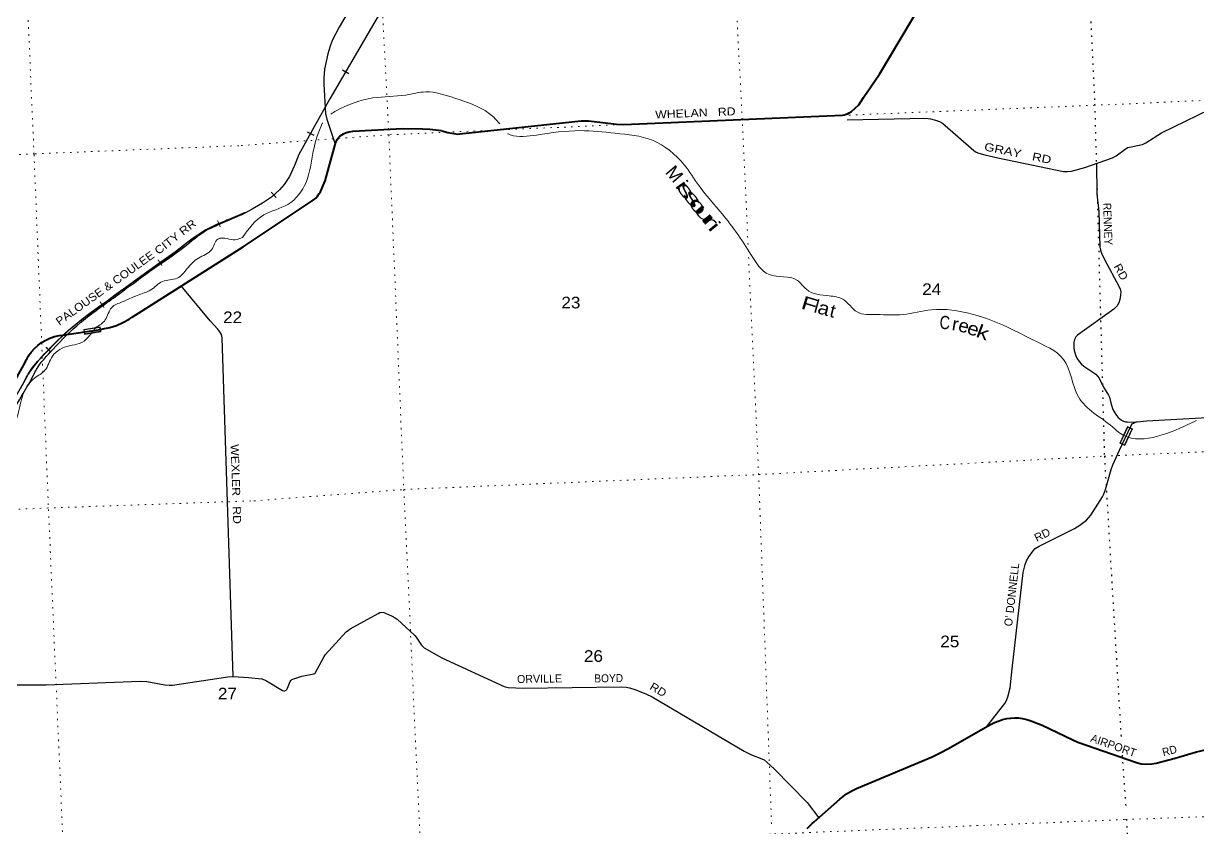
# Model space of a CAD drawing. Header units: feet. Extents: x 751810 to 1010326, y -353855 to -161247.
# Drawn here: x 971184 to 988847, y -253811 to -241724 of the extents above; entities that cross this region are included whole.
import ezdxf
from ezdxf.enums import TextEntityAlignment as Align

# ---------------------------------------------------------------- set-up
doc = ezdxf.new("R2010")
doc.units = ezdxf.units.FT
doc.header["$LTSCALE"] = 70
doc.linetypes.add('DOTTED', pattern=[1.5, 0.3, -1.2])
for name, color, linetype, lineweight in [('26', 7, 'Continuous', 40), ('29', 7, 'Continuous', 25), ('31', 7, 'Continuous', 13), ('34', 7, 'Continuous', 25), ('39', 7, 'Continuous', 13), ('6', 7, 'DOTTED', 25), ('61', 7, 'Continuous', 13), ('7', 7, 'DOTTED', 13)]:
    doc.layers.add(name, color=color, linetype=linetype, lineweight=lineweight)
for name, color, linetype in [('27', 7, 'Continuous'), ('30', 7, 'Continuous'), ('41', 7, 'Continuous')]:
    doc.layers.add(name, color=color, linetype=linetype)

msp = doc.modelspace()

# ---------------------------------------------------------------- linework, layer by layer
at = {"layer": '26'}
msp.add_line((972340.95, -246321.75), (972380.25, -246315.72), dxfattribs=at)
for points in [[(983753.49, -242946.71), (983820.44, -242836.15), (984064.88, -242486.38), (984700.97, -241418.33), (984740.63, -241328.14), (984761.76, -241253.24), (984786.47, -241119.4), (985045.37, -239929.86), (985111.56, -239664.13), (985142.76, -239581.67), (985181.83, -239501.29), (985251.53, -239380), (985355.51, -239214.55), (985415.22, -239133.09), (985486.68, -239054.66), (985586.38, -238953.9), (985675.73, -238872.41), (985912.37, -238692.12), (986078.93, -238581.35), (986268.4, -238472.71), (986478.41, -238373.69), (986600.56, -238322.83), (989322.01, -237478.1)], [(977473.51, -243334.28), (977480.24, -243336.65), (977569.58, -243361.25), (977659.68, -243379.72), (977713.95, -243385.15), (977746.92, -243384.71), (979573.92, -243188.01), (979685.65, -243185.51), (979939.73, -243215.85), (980107.98, -243235.8), (980215.76, -243241.48), (983504.47, -243102.93), (983534.28, -243098.41), (983563.05, -243089.17), (983580.49, -243081.97), (983606.15, -243069.14), (983642.07, -243046.04), (983753.49, -242946.71)], [(974488.68, -245083.04), (975543.87, -244377.8), (975581.87, -244348.73), (975608.47, -244318.87), (975634.52, -244281.94), (975652.58, -244253.65), (975721.86, -244088.46), (975884.95, -243509.75), (975908.06, -243460.82), (975928.68, -243433.66), (975948.22, -243414.11), (975997.07, -243381.53), (976027.46, -243367.41), (976078.48, -243350.03), (976136.94, -243340.89), (976885.14, -243301.51), (977187.3, -243304.96), (977297.14, -243313.32), (977473.51, -243334.28)], [(972380.25, -246315.71), (972483.43, -246294.23), (972583.79, -246262.09), (972680.25, -246219.62), (972771.74, -246167.31), (972816.75, -246136.6), (974488.68, -245083.04)], [(970828.49, -247498.06), (971212.02, -246808.47), (971226.54, -246782.35), (971239.94, -246758.47), (971260.59, -246721.66), (971301.52, -246663.82), (971348.29, -246610.57), (971400.36, -246562.51), (971457.16, -246520.15), (971518.09, -246483.96), (971582.47, -246454.34), (971649.58, -246431.6), (971718.71, -246416.01), (971770.61, -246409.19), (972340.95, -246321.75)], [(983080.22, -253727.57), (983467.88, -253383.28), (983567.74, -253307.25), (983657.4, -253253.25), (983715.36, -253224.7), (984853.39, -252747.06), (984984.3, -252684.88), (985088.92, -252631.05), (985732.61, -252262.81), (985794.07, -252233.05), (985861.37, -252206.98), (985915.64, -252189.6), (985977.04, -252174.7), (986037.21, -252165.71), (986093.66, -252163.54), (986153.36, -252162.45), (986216.32, -252171.14), (986277.11, -252186.35), (986356.35, -252213.5), (986510.45, -252272.83), (986971.29, -252493.98), (987045.63, -252527.4), (987928.08, -252836.58), (987997.6, -252854.32), (988069.24, -252858.67), (988160.42, -252854.32), (988227.65, -252843.36), (988508.63, -252768.19), (988831.28, -252675.63), (988961.51, -252645.78)], [(982976, -253828.58), (983008.69, -253789.13), (983032.81, -253766.31), (983050.28, -253751.4), (983080.22, -253727.57)]]:
    msp.add_lwpolyline(points, dxfattribs=at)
at = {"layer": '29'}
for points in [[(976456.58, -240880.24), (975931.92, -241780.47), (975828.83, -241978.2), (975791.25, -242077.6), (975764.83, -242178.86), (975713.39, -242410.69), (975702.66, -242542.32), (975702.31, -242636.84), (975729.51, -243076.89), (975746.65, -243162.38), (975871.3, -243538.66)], [(983575.33, -243170.28), (984755.1, -243149.41), (984827.59, -243157.47), (984905.43, -243176.27), (984964.51, -243197.76), (985008.35, -243221.13), (985483.37, -243632.09), (985517.53, -243657.11), (985555.12, -243673.23), (985648.37, -243698.96), (985842.6, -243744.34), (986830.3, -243947.23), (986891.16, -243949.55), (986953.79, -243944.54), (987151.49, -243889.18), (987568.56, -243743.07), (987623.95, -243714.27), (987756.48, -243611.44), (987799.59, -243589.35), (988018.28, -243540.97), (988070.58, -243517.42), (988304.37, -243368.66), (989211.7, -242927.96)], [(987329.85, -243826.7), (987333.13, -244283.51), (987361.54, -244552.03), (987380.1, -245084.79), (987388.27, -245132.43), (987404.38, -245178.1), (987445.52, -245273.07), (987665.5, -245673.68), (987683.59, -245715.37), (987691.63, -245755.67), (987690.79, -245809.44), (987680.89, -245873.87), (987663.45, -245924.9), (987637.94, -245967.89), (987590.62, -246019.47), (987040.6, -246407.11), (987015.23, -246436.75), (986998.99, -246472.92), (986985.57, -246521.27), (986984.23, -246596.49), (986991.05, -246641.25), (987015.1, -246720.06), (987031.21, -246754.99), (987067.45, -246807.37), (987101.11, -246843.57), (987134.57, -246873.18), (987317.13, -246996.75), (987342.66, -247023.69), (987365.46, -247057.19), (987431.39, -247192.76), (987510.1, -247309.94), (987525.19, -247343.28), (987549.56, -247449.07), (987574.86, -247525.96), (987601.71, -247577), (987629.9, -247618.64), (987655.4, -247646.84), (987703.73, -247687.14), (987735.94, -247703.25), (987764.1, -247711.06), (987792.32, -247714), (987910.44, -247718.01)], [(974336.75, -251541.94), (974172.29, -246451.99), (974160.88, -246400.16), (974138.43, -246358.32), (974108, -246317.99), (973993.56, -246193.93), (973558.11, -245669.44)], [(985675.67, -252290.38), (985948.62, -251945.2), (985974.79, -251901.92), (985993.58, -251848.19), (986027.92, -251713.98), (986056.93, -251426.7), (986223.62, -249979.2), (986254, -249857.65), (986275.48, -249801.24), (986310.61, -249739.58), (986374.81, -249650.8), (986407.03, -249618.57), (986464.84, -249579.4), (986695.06, -249466.05), (986997.65, -249317.7), (987078.29, -249265.07), (987174.84, -249188.76), (987242.91, -249114.48), (987419.14, -248842.23), (987432.56, -248809.99), (987462.57, -248727.76), (987549.24, -248427.74), (987572.17, -248361.39), (987674.32, -248136.01), (987850.5, -247765.39), (987866.14, -247744.88), (987883.59, -247730.11), (987910.44, -247718.01), (987923.18, -247714.42), (987939.96, -247711.31), (988084.51, -247698.18), (990623.55, -247558.54)], [(974765.62, -251573.67), (974837.97, -251606.57), (975079.66, -251751.39), (975098.64, -251756.2), (975106.03, -251756.86), (975114.75, -251754.85), (975134.88, -251745.45), (975147.24, -251736.18), (975157.7, -251718.59), (975197.97, -251613.82), (975205.36, -251602.4), (975213.87, -251592.14), (975223.48, -251586.29), (975236.9, -251580.25), (975370.2, -251538.6), (975551, -251503.01), (975566.44, -251496.3), (975572.88, -251490.96), (975705.6, -251241.16), (975723.49, -251215.58), (976040.12, -250869.26), (976072.49, -250842.19), (976099.34, -250823.38), (976518.14, -250592.36), (976544.98, -250580.27), (976575.86, -250574.9), (976605.39, -250577.58), (976630.9, -250586.99), (976731.57, -250632.65), (976777.93, -250659.93), (976806.74, -250681.01), (977069.83, -250924.11), (977091.8, -250947.46), (977174.53, -251069.17), (977190.64, -251089.32), (977214.32, -251108.92), (977478.88, -251261.8), (978417.52, -251689.7), (978474.46, -251705.06), (978699.56, -251718.81), (980178.45, -251696.69), (980252.32, -251701.99), (980302.13, -251713.88), (980381.2, -251734.23), (980546.43, -251799.84), (980641.31, -251844.43), (982024.3, -252662.43), (982136.79, -252719.64), (982291.47, -252778.94), (982329.03, -252796.45), (982374.66, -252834.05), (982479.65, -252927.3), (982974.49, -253436.01), (983148.88, -253666.59)], [(970444.47, -251664.41), (971527.46, -251667.59), (972941.45, -251611.55), (973037.85, -251618.25), (973311.9, -251667.36), (973375.63, -251673.33), (973426.64, -251671.01), (974255.94, -251543.8), (974338.78, -251542.05), (974569.8, -251554.19), (974765.78, -251577.47)]]:
    msp.add_lwpolyline(points, dxfattribs=at)
at = {"layer": '31'}
for p, q in [((987677.84, -248032.96), (987794.34, -247783.87)), ((987794.34, -247783.87), (987869.06, -247818.81))]:
    msp.add_line(p, q, dxfattribs=at)
msp.add_lwpolyline([(987688.47, -248029.1), (987798.19, -247794.5), (987858.42, -247822.66), (987748.72, -248057.27)], close=True, dxfattribs=at)
msp.add_lwpolyline([(987869.06, -247818.81), (987752.58, -248067.91), (987677.84, -248032.96)], dxfattribs=at)
at = {"layer": '34'}
for p, q in [((975983.86, -242417.88), (976079.4, -242473.62)), ((975453.81, -243351.49), (975550.77, -243404.74)), ((974912.33, -244258.82), (974986.22, -244341.12))]:
    msp.add_line(p, q, dxfattribs=at)
for points in [[(977045.92, -240708.48), (976420.02, -241783.85), (975792.92, -242858.66), (975557.88, -243275.43), (975327.64, -243694.67), (975259.04, -243859.31), (975187.45, -244024.44), (975105.57, -244144.43), (975034.1, -244226.37), (974913.23, -244334.89), (974779.01, -244424.45), (974623.56, -244512.8), (974468.16, -244601.13)], [(974466.02, -244601.11), (974259.35, -244686.94), (974098.66, -244742.39), (974059.91, -244761.78), (973928.58, -244824.24), (973809.68, -244899.49), (973637.91, -245026.65), (973469.26, -245157.51), (973236.61, -245322.94), (973004.27, -245488.79), (972837.21, -245609.84), (972670.49, -245731.83), (972663.57, -245732.38), (972554.33, -245815.07), (972444.11, -245896.93), (972314.14, -245990.27), (972184.19, -246083.61), (972056.24, -246179.63), (971939.44, -246272.27), (971925.91, -246283.05), (971916.97, -246290.38), (971704.28, -246486.09), (971501.5, -246692.99), (971400.72, -246800.85), (971307.86, -246914.7), (971254.49, -246996.64), (971232.37, -247037.73), (971210.56, -247078.97), (971133.31, -247217.45)]]:
    msp.add_lwpolyline(points, dxfattribs=at)
for points in [[(972670.13, -245730.84), (973003.69, -245487.96), (973468.67, -245156.69), (973809.15, -244898.63), (974120.35, -244746.73), (974398.59, -244627.78)], [(972795.47, -245661.99), (973129.04, -245419.12), (973594.02, -245087.87), (973934.51, -244829.82), (974245.71, -244677.92), (974523.95, -244558.98)], [(972054.48, -246207.92), (972308.93, -246013.92), (972568.87, -245827.25), (972788.54, -245662.54)], [(971929.14, -246276.81), (972183.59, -246082.8), (972443.53, -245896.11), (972663.2, -245731.4)], [(969582.98, -248912.5), (969886.98, -248704.34), (970329.98, -248367.59), (970643.02, -248010.69), (970935.92, -247661.13), (971179.4, -247285.92), (971335.02, -247009.55), (971378.97, -246927.19), (971626.11, -246623.38), (972041.66, -246220.73), (972059.68, -246206.16)], [(969457.65, -248981.55), (969761.65, -248773.37), (970204.64, -248436.6), (970517.68, -248079.69), (970810.58, -247730.1), (971054.07, -247354.87), (971209.69, -247078.49), (971253.63, -246996.12), (971500.78, -246692.29), (971916.32, -246289.62), (971934.34, -246275.05)]]:
    msp.add_spline(points, degree=3, dxfattribs=at)
at = {"layer": '39'}
for points in [[(975807.26, -243085.34), (975890.04, -243036.72), (976441.52, -242843.72), (976937.23, -242798.71), (977236.18, -242751.47), (977671.76, -242846.62), (978258.09, -243131.87), (978348.96, -243233)], [(974479.93, -244939.34), (974798.23, -244602.01), (975162.54, -244442.59), (975435.14, -244112.29), (975543.25, -243645.02), (975679.49, -243224.75), (975683.76, -243215.87)], [(978465.03, -243380.5), (978508.44, -243397.65), (978901.87, -243400.12), (979559.24, -243334.92), (980084.65, -243373.13), (980647.17, -243480.08), (981122.69, -243847.51), (981347.11, -244162.99), (981698.84, -244591.09), (982128.53, -245196.79), (982400.49, -245497.79), (982827.71, -245585.29), (982961.99, -245719.74), (983307.46, -245819.41), (983510.32, -245869.75), (983727.32, -246060.56), (984020.02, -246100.35), (984417.27, -246098.6), (984843.68, -246028.83), (985454.5, -246093.02), (986058.49, -246322.93), (986368.37, -246480.85), (986830.63, -246774.33), (987055.72, -247335.83), (987572, -247792.7), (987687.46, -247887.67), (988703.34, -247753.45), (988831.16, -247693.81)], [(974479.93, -244939.34), (974369.84, -244974.92), (974248.46, -244958.21), (974109.97, -244964.42), (974012.31, -245125.95), (973816.49, -245249.58), (973648.32, -245408.23), (973495.6, -245552.09), (973274.53, -245602.3), (973100.96, -245728.96), (972895.32, -245810.72), (972670.28, -245909.46), (972510.97, -245993.17), (972414.34, -246178.83), (972271.04, -246293.58)], [(972271.04, -246293.58), (972023.43, -246536.87), (971875.93, -246567.66), (971619.27, -246726.25), (971505.61, -246936.86), (971351.77, -247054.57), (971190.19, -247273.37), (971109.99, -247561.05), (971031.74, -247800.28), (970858.09, -248065.96), (970602.2, -248383.69), (970335.3, -248585.05), (970057.42, -248764.74), (969698.28, -248972.26), (969410.43, -249200.75), (969183.82, -249450.67), (968856.68, -249560.04), (968462.47, -249746.97), (968233.68, -249907.94), (967756.95, -249990.17), (967547.83, -250055.96), (967245.84, -250123.91), (966955.97, -250211.47), (966632.33, -250308.59), (966308.95, -250411.75), (965909.75, -250482.04), (965629.9, -250615.48), (965335.9, -250747.55), (965153.17, -250894.76), (965051.46, -251102.82), (964753.65, -251474.8), (964675.2, -251615.33), (964407.07, -251834.88), (964303.24, -251946.32), (964129.93, -252079.01), (964014.29, -252243.36), (963968.38, -252533.53), (963952.04, -252715.59), (964012.6, -252861.97), (963970.27, -252966.08)]]:
    msp.add_spline(points, degree=3, dxfattribs=at)
at = {"layer": '6'}
msp.add_line((987712.98, -252725.36), (987770.94, -253525.26), dxfattribs=at)
for points in [[(985783.33, -207796.79), (985966.73, -211081.75), (986176.96, -216377.44), (986404.78, -221662.17), (986595.43, -226968.94), (986797.56, -232263.02), (987050.49, -237709.85), (987299.88, -242937.03), (987445.69, -248227.89), (987699.46, -252497.87)], [(988432.66, -299296.5), (988421.9, -296894.5), (988312.4, -291618.54), (988260.85, -286255.04), (988210.74, -280918.91), (988144.59, -275601.65), (988085.08, -270262.3), (988042.78, -265016.71), (987981.41, -259056.34), (987785.58, -253689.87), (987785.69, -253690.92)]]:
    msp.add_lwpolyline(points, dxfattribs=at)
at = {"layer": '61'}
for p, q in [((972089.51, -246322.95), (972336.48, -246284.1)), ((972336.48, -246284.1), (972348.13, -246358.19))]:
    msp.add_line(p, q, dxfattribs=at)
msp.add_lwpolyline([(972348.13, -246358.19), (972101.17, -246397.04), (972089.51, -246322.95)], dxfattribs=at)
msp.add_lwpolyline([(972098.65, -246329.61), (972329.81, -246293.24), (972338.98, -246351.52), (972107.83, -246387.89)], close=True, dxfattribs=at)
at = {"layer": '7'}
for points in [[(975163.79, -208253.44), (975314.72, -211488.35), (975527.65, -216753.66), (975748.42, -222060.93), (975964.41, -227396.67), (976157.68, -232763.8), (976410.06, -238055.23), (976680.36, -243398.47), (976906.19, -248729.69), (977151.4, -253981.9)], [(969815.34, -208481.52), (969946.92, -211683.94), (970180.49, -217044.46), (970393.44, -222354.87), (970591.48, -227679.94), (970859.72, -233035.38), (971114.6, -238424.13), (971342.32, -243694.87), (971560.17, -249029.08), (971785.92, -254210.74)], [(982438.43, -253755.18), (982244.46, -248508.63), (981998.27, -243170.37), (981721.09, -237904.25), (981478.28, -232551.7), (981250.29, -227205.1), (981041.17, -221900.64), (980925.59, -218781.87)], [(996120.43, -242578.03), (992664.28, -242716.68), (987296.58, -242953.33), (981963.96, -243166.04), (976680.28, -243396.46), (974423.73, -243560.82)], [(974423.73, -243560.82), (971351.48, -243683.42), (966023.47, -243938.67), (960691.66, -244142.25), (955319.4, -244326.17), (949995.39, -244533.35), (944745.83, -244764.78), (943006.45, -244821.57)], [(974651.56, -248900.57), (976906.19, -248729.69), (982244.29, -248504.61), (987445.69, -248227.89), (992863.62, -247992.76), (996334.49, -247802.99)], [(970170.42, -249071.01), (971539.19, -249008.1), (974651.56, -248900.57)], [(974878.35, -254215.69), (977159.08, -254110.92), (982481.62, -253908.52), (987765.42, -253690.92), (993090.1, -253503.76), (996523.16, -253341.56)]]:
    msp.add_lwpolyline(points, dxfattribs=at)

# ---------------------------------------------------------------- texts
at = {"layer": '27'}
for s, rotation, width, p in [('WHELAN   RD', 2.412, 1.15, (980690.54, -243152.95)), ('RD', 14.977, 0.95, (988335.28, -252742.11))]:
    msp.add_text(s, height=120, rotation=rotation, dxfattribs=dict(at, width=width)).set_placement(p)
msp.add_text('AIRPORT', height=120, rotation=340.691, dxfattribs=at).set_placement((987226.95, -252516.76))
at = {"layer": '30'}
for s, rotation, width, p in [('GRAY   RD', 348.392, 1.25, (986131.82, -243732.29)), ('RENNEY', 271.995, 0.95, (987438.15, -244740.5)), ('RD', 298.772, 1.1, (987642.94, -245487.15)), ('RD', 26.214, 1.05, (986538.04, -249464.84)), ('BOYD', 0.857, 0.95, (979989.31, -251627.09)), ('RD', 329.397, 1.1, (980703.95, -251791.57))]:
    msp.add_text(s, height=120, rotation=rotation, dxfattribs=dict(at, width=width)).set_placement(p, align=Align.CENTER)
at = {"layer": '30', "width": 1.15}
msp.add_text('WEXLER   RD', height=120, rotation=271.851, dxfattribs=at).set_placement((974301.28, -248050.3))
at = {"layer": '30'}
msp.add_text("O' DONNELL", height=120, rotation=83.431, dxfattribs=at).set_placement((986111.44, -250316.67), align=Align.CENTER)
msp.add_text('ORVILLE', height=120, rotation=0.857, dxfattribs=at).set_placement((978609.86, -251639.49))
at = {"layer": '34'}
for s, rotation, width, p in [('CITY RR', 37.809, 1.15, (973213.22, -245205.43)), ('PALOUSE & COULEE', 35.685, 1.1, (971724.32, -246268.61))]:
    msp.add_text(s, height=120, rotation=rotation, dxfattribs=dict(at, width=width)).set_placement(p)
msp.add_text('I', height=110, rotation=23.59, dxfattribs=at).set_placement((974146.78, -244785.62), align=Align.CENTER)
for rotation, width, p in [(35.352, 1.05, (973270, -245364.24)), (35.621, 1.05, (972396.71, -245995.02)), (45.508, 1.45, (971600.56, -246667.7))]:
    msp.add_text('I', height=110, rotation=rotation, dxfattribs=dict(at, width=width)).set_placement(p, align=Align.CENTER)
at = {"layer": '41'}
for s, rotation, p in [('M', 310.554, (980901.55, -244050.51)), ('l', 344.612, (983092.72, -246071.47)), ('t', 346.205, (983336.57, -246139.44))]:
    msp.add_text(s, height=200, rotation=rotation, dxfattribs=at).set_placement(p, align=Align.CENTER)
for s, rotation, width, p in [('i', 305.335, 1.5, (981006.38, -244204.41)), ('s', 305.519, 1.95, (981072.6, -244288.61)), ('s', 309.588, 2.1, (981176.78, -244414.39)), ('o', 309.588, 1.8, (981257.36, -244525.21)), ('u', 309.226, 1.95, (981350.68, -244638.99)), ('r', 309.226, 2, (981444.01, -244752.18)), ('i', 309.226, 1.65, (981503.18, -244838.05)), ('F', 343.202, 1.45, (982981.22, -246038.92)), ('a', 344.612, 1.15, (983200.03, -246101)), ('C', 357.305, 0.8, (985041.03, -246319.21)), ('r', 350.566, 1.05, (985188.24, -246340.18)), ('e', 346.047, 1.05, (985309.39, -246364.78)), ('e', 342.578, 1.15, (985445.12, -246408.03)), ('k', 339.693, 1.35, (985585.1, -246460.25))]:
    msp.add_text(s, height=200, rotation=rotation, dxfattribs=dict(at, width=width)).set_placement(p, align=Align.CENTER)
at = {"layer": '7', "width": 1.1}
for s, p in [('24', (984705.1, -245805.74)), ('23', (979276.6, -246006.55)), ('25', (984977.48, -251101.48)), ('26', (979615.56, -251320.68))]:
    msp.add_text(s, height=175, dxfattribs=at).set_placement(p)
for s, p in [('22', (974330.33, -246228)), ('27', (974252.33, -251885.5))]:
    msp.add_text(s, height=175, dxfattribs=at).set_placement(p, align=Align.CENTER)

doc.saveas('drawing.dxf')
